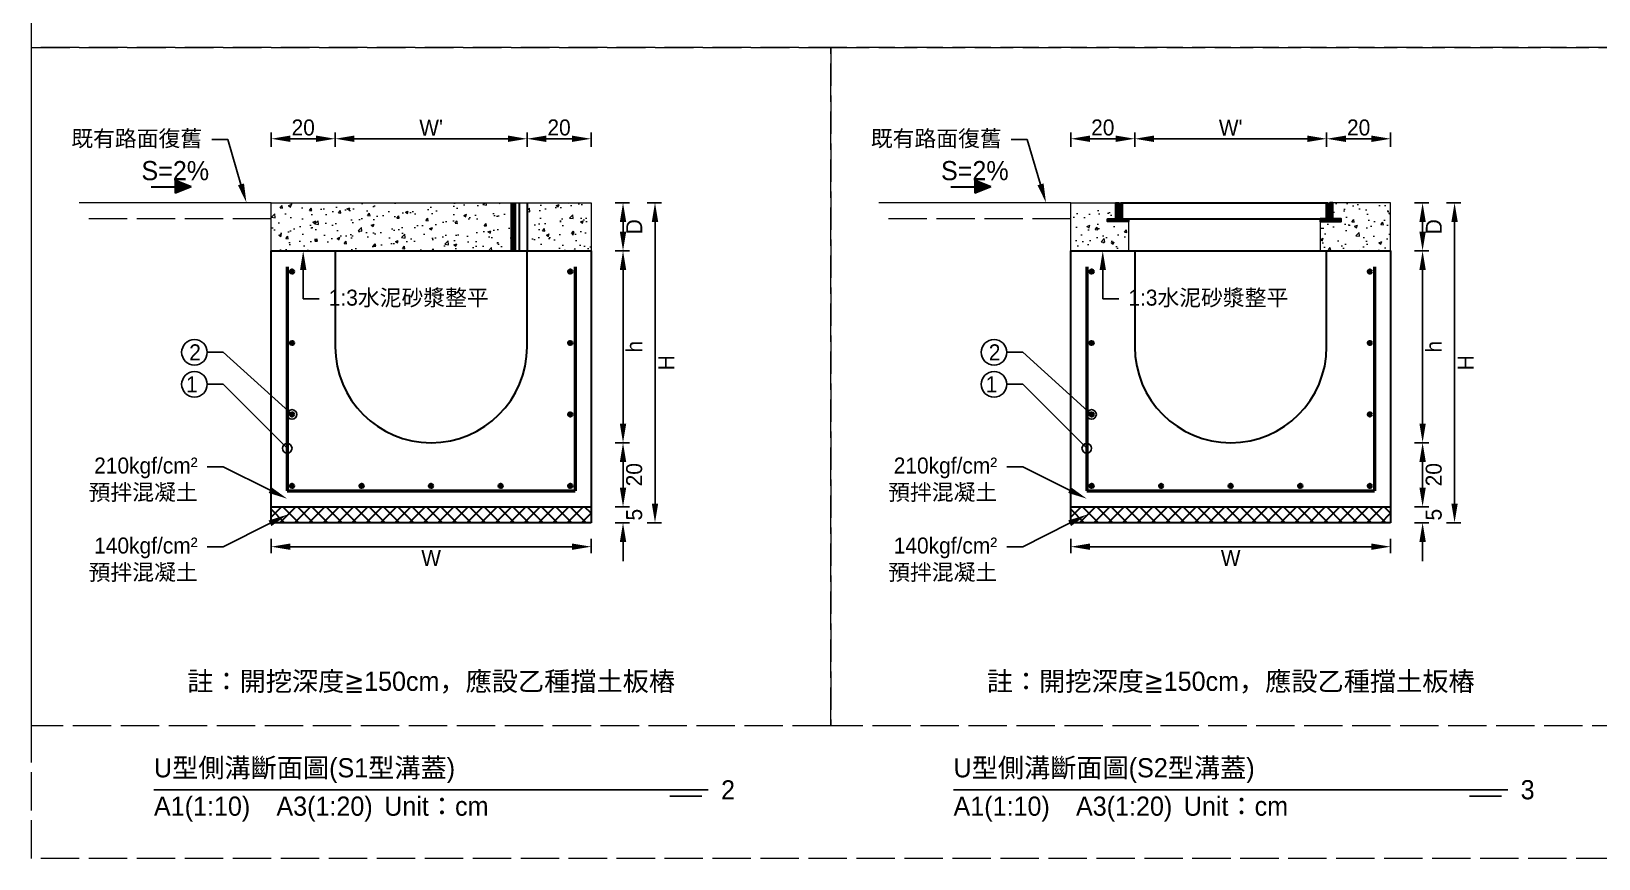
# Model space of a CAD drawing. Extents: x -8920 to 1950, y -2159 to 466.
# Drawn here: x -1710 to -1220, y -1164 to -905.4 of the extents above; entities that cross this region are included whole.
import ezdxf
from ezdxf import colors
from ezdxf.entities.mleader import LeaderData, LeaderLine
from ezdxf.math import Vec2, Vec3

# ---------------------------------------------------------------- set-up
doc = ezdxf.new("R2010")
doc.units = 0
doc.header["$MEASUREMENT"] = 0
doc.linetypes.add('ACAD_ISO02W100', pattern=[15, 12, -3])
doc.layers.add('一、4.基本-隱藏', color=9, linetype='ACAD_ISO02W100', lineweight=20, plot=False)
doc.layers.add('三、3.文字-註解文字', color=2, linetype='Continuous')
for name, color, linetype, lineweight in [('二、1.繪圖-既有設施', 8, 'Continuous', 20), ('二、2.繪圖-施作項目', 181, 'Continuous', 30), ('二、3.繪圖-排水流向', 170, 'Continuous', 30), ('二、4.繪圖-設計鋪面', 40, 'Continuous', 20), ('二、5.繪圖-鋼筋', 60, 'Continuous', 50), ('二、6.繪圖-其他施作項目', 35, 'Continuous', 30)]:
    doc.layers.add(name, color=color, linetype=linetype, lineweight=lineweight)
doc.styles.add('次圖名(詳圖)', font='MS PGothic.ttf', dxfattribs={"height": 6})
doc.styles.add('註解文字(詳圖)', font='MS PGothic.ttf', dxfattribs={"height": 5})
doc.dimstyles.new('註解文字(詳圖)', dxfattribs={"dimtxt": 5, "dimasz": 6, "dimexe": 2, "dimexo": 5, "dimgap": 1, "dimtad": 2, "dimzin": 0, "dimdsep": 46, "dimtxsty": '註解文字(詳圖)', "dimcen": 0.1, "dimclrd": 144, "dimclre": 144, "dimclrt": 256, "dimadec": 0, "dimazin": 0, "dimtfac": 1, "dimtofl": 0, "dimtmove": 0, "dimatfit": 3, "dimfxlon": 1, "dimtolj": 1, "dimtzin": 0, "dimlwd": -1, "dimlwe": -1, "dimarcsym": 1})

# ---------------------------------------------------------------- blocks, each defined once
blk = doc.blocks.new('*D89')
at = {"layer": 'Defpoints', "color": 0, "transparency": 16777216}
for p in [(-1615, -939), (-1615, -974), (-1555, -974)]:
    blk.add_point(p, dxfattribs=at)
at = {"layer": '三、3.文字-註解文字', "color": 144, "transparency": 16777216}
for p, q in [((-1615, -941.5), (-1615, -937)), ((-1561, -939), (-1609, -939)), ((-1555, -941.5), (-1555, -937))]:
    blk.add_line(p, q, dxfattribs=at)
for points in [[(-1609, -938), (-1609, -940), (-1615, -939)], [(-1561, -938), (-1561, -940), (-1555, -939)]]:
    blk.add_solid(points, dxfattribs=at)
at = {"layer": '三、3.文字-註解文字', "transparency": 16777216, "insert": (-1585, -935.5), "char_height": 5, "attachment_point": 5, "style": '註解文字(詳圖)'}
blk.add_mtext("\\A1;W'", dxfattribs=at)
blk = doc.blocks.new('*D90')
at = {"layer": 'Defpoints', "color": 0, "transparency": 16777216}
for p in [(-1635, -939), (-1635, -974), (-1615, -974)]:
    blk.add_point(p, dxfattribs=at)
at = {"layer": '三、3.文字-註解文字', "color": 144, "transparency": 16777216}
for p, q in [((-1635, -941.5), (-1635, -937)), ((-1621, -939), (-1629, -939)), ((-1615, -941.5), (-1615, -937))]:
    blk.add_line(p, q, dxfattribs=at)
for points in [[(-1629, -938), (-1629, -940), (-1635, -939)], [(-1621, -938), (-1621, -940), (-1615, -939)]]:
    blk.add_solid(points, dxfattribs=at)
at = {"layer": '三、3.文字-註解文字', "transparency": 16777216, "insert": (-1625, -935.5), "char_height": 5, "attachment_point": 5, "style": '註解文字(詳圖)'}
blk.add_mtext('\\A1;20', dxfattribs=at)
blk = doc.blocks.new('*D80')
at = {"layer": 'Defpoints', "color": 0, "transparency": 16777216}
for p in [(-1365, -939), (-1365, -974), (-1305, -974)]:
    blk.add_point(p, dxfattribs=at)
at = {"layer": '三、3.文字-註解文字', "color": 144, "transparency": 16777216}
for p, q in [((-1365, -941.5), (-1365, -937)), ((-1311, -939), (-1359, -939)), ((-1305, -941.5), (-1305, -937))]:
    blk.add_line(p, q, dxfattribs=at)
for points in [[(-1359, -938), (-1359, -940), (-1365, -939)], [(-1311, -938), (-1311, -940), (-1305, -939)]]:
    blk.add_solid(points, dxfattribs=at)
at = {"layer": '三、3.文字-註解文字', "transparency": 16777216, "insert": (-1335, -935.5), "char_height": 5, "attachment_point": 5, "style": '註解文字(詳圖)'}
blk.add_mtext("\\A1;W'", dxfattribs=at)
blk = doc.blocks.new('*D81')
at = {"layer": 'Defpoints', "color": 0, "transparency": 16777216}
for p in [(-1385, -939), (-1385, -974), (-1365, -974)]:
    blk.add_point(p, dxfattribs=at)
at = {"layer": '三、3.文字-註解文字', "color": 144, "transparency": 16777216}
for p, q in [((-1385, -941.5), (-1385, -937)), ((-1371, -939), (-1379, -939)), ((-1365, -941.5), (-1365, -937))]:
    blk.add_line(p, q, dxfattribs=at)
for points in [[(-1379, -938), (-1379, -940), (-1385, -939)], [(-1371, -938), (-1371, -940), (-1365, -939)]]:
    blk.add_solid(points, dxfattribs=at)
at = {"layer": '三、3.文字-註解文字', "transparency": 16777216, "insert": (-1375, -935.5), "char_height": 5, "attachment_point": 5, "style": '註解文字(詳圖)'}
blk.add_mtext('\\A1;20', dxfattribs=at)
blk = doc.blocks.new('*D82')
at = {"layer": 'Defpoints', "color": 0, "transparency": 16777216}
for p in [(-1335, -974), (-1275, -974), (-1335, -1034)]:
    blk.add_point(p, dxfattribs=at)
at = {"layer": '三、3.文字-註解文字', "color": 144, "transparency": 16777216}
for p, q in [((-1277.5, -974), (-1273, -974)), ((-1275, -1028), (-1275, -980)), ((-1277.5, -1034), (-1273, -1034))]:
    blk.add_line(p, q, dxfattribs=at)
for points in [[(-1276, -980), (-1274, -980), (-1275, -974)], [(-1276, -1028), (-1274, -1028), (-1275, -1034)]]:
    blk.add_solid(points, dxfattribs=at)
at = {"layer": '三、3.文字-註解文字', "transparency": 16777216, "insert": (-1271.5, -1004), "char_height": 5, "attachment_point": 5, "rotation": 90, "style": '註解文字(詳圖)'}
blk.add_mtext('\\A1;h', dxfattribs=at)
blk = doc.blocks.new('*D83')
at = {"layer": 'Defpoints', "color": 0, "transparency": 16777216}
for p in [(-1335, -1034), (-1335, -1054), (-1275, -1054)]:
    blk.add_point(p, dxfattribs=at)
at = {"layer": '三、3.文字-註解文字', "color": 144, "transparency": 16777216}
for p, q in [((-1277.5, -1034), (-1273, -1034)), ((-1275, -1040), (-1275, -1048)), ((-1277.5, -1054), (-1273, -1054))]:
    blk.add_line(p, q, dxfattribs=at)
for points in [[(-1276, -1040), (-1274, -1040), (-1275, -1034)], [(-1276, -1048), (-1274, -1048), (-1275, -1054)]]:
    blk.add_solid(points, dxfattribs=at)
at = {"layer": '三、3.文字-註解文字', "transparency": 16777216, "insert": (-1271.5, -1044), "char_height": 5, "attachment_point": 5, "rotation": 90, "style": '註解文字(詳圖)'}
blk.add_mtext('\\A1;20', dxfattribs=at)
blk = doc.blocks.new('*D84')
at = {"layer": 'Defpoints', "color": 0, "transparency": 16777216}
for p in [(-1335, -1054), (-1335, -1059), (-1275, -1059)]:
    blk.add_point(p, dxfattribs=at)
at = {"layer": '三、3.文字-註解文字', "color": 144, "transparency": 16777216}
for p, q in [((-1275, -1048), (-1275, -1042)), ((-1277.5, -1054), (-1273, -1054)), ((-1277.5, -1059), (-1273, -1059)), ((-1275, -1065), (-1275, -1071))]:
    blk.add_line(p, q, dxfattribs=at)
for points in [[(-1276, -1048), (-1274, -1048), (-1275, -1054)], [(-1276, -1065), (-1274, -1065), (-1275, -1059)]]:
    blk.add_solid(points, dxfattribs=at)
at = {"layer": '三、3.文字-註解文字', "transparency": 16777216, "insert": (-1271.5, -1056.5), "char_height": 5, "attachment_point": 5, "rotation": 90, "style": '註解文字(詳圖)'}
blk.add_mtext('\\A1;5', dxfattribs=at)
blk = doc.blocks.new('_Small')
at = {"color": 0, "linetype": 'ByBlock', "lineweight": -2}
blk.add_circle((0, 0), 0.25, dxfattribs=at)
blk = doc.blocks.new('排水流向')
at = {"layer": '二、3.繪圖-排水流向'}
h = blk.add_hatch(color=256, dxfattribs=at)
h.dxf.hatch_style = 1
h.paths.add_polyline_path([(0, 1), (0, -1), (2.5, 0)])
for points in [[(-3.75, 0), (0, 0)], [(0, 1), (0, -1)], [(2.5, 0), (0, 1)], [(2.5, 0), (0, -1)]]:
    blk.add_lwpolyline(points, dxfattribs=at)
blk = doc.blocks.new('*D88')
at = {"layer": 'Defpoints', "color": 0, "transparency": 16777216}
for p in [(-1285, -959), (-1275, -959), (-1285, -974)]:
    blk.add_point(p, dxfattribs=at)
at = {"layer": '三、3.文字-註解文字', "color": 144, "transparency": 16777216}
for p, q in [((-1277.5, -959), (-1273, -959)), ((-1275, -968), (-1275, -965)), ((-1277.5, -974), (-1273, -974))]:
    blk.add_line(p, q, dxfattribs=at)
for points in [[(-1276, -965), (-1274, -965), (-1275, -959)], [(-1276, -968), (-1274, -968), (-1275, -974)]]:
    blk.add_solid(points, dxfattribs=at)
at = {"layer": '三、3.文字-註解文字', "transparency": 16777216, "insert": (-1271.5, -966.5), "char_height": 5, "attachment_point": 5, "rotation": 90, "style": '註解文字(詳圖)'}
blk.add_mtext('\\A1;D', dxfattribs=at)
blk = doc.blocks.new('*D91')
at = {"layer": 'Defpoints', "color": 0, "transparency": 16777216}
for p in [(-1285, -959), (-1265, -959), (-1285, -1059)]:
    blk.add_point(p, dxfattribs=at)
at = {"layer": '三、3.文字-註解文字', "color": 144, "transparency": 16777216}
for p, q in [((-1267.5, -959), (-1263, -959)), ((-1265, -1053), (-1265, -965)), ((-1267.5, -1059), (-1263, -1059))]:
    blk.add_line(p, q, dxfattribs=at)
for points in [[(-1266, -965), (-1264, -965), (-1265, -959)], [(-1266, -1053), (-1264, -1053), (-1265, -1059)]]:
    blk.add_solid(points, dxfattribs=at)
at = {"layer": '三、3.文字-註解文字', "transparency": 16777216, "insert": (-1261.5, -1009), "char_height": 5, "attachment_point": 5, "rotation": 90, "style": '註解文字(詳圖)'}
blk.add_mtext('\\A1;H', dxfattribs=at)
blk = doc.blocks.new('*D251')
at = {"layer": 'Defpoints', "color": 0, "transparency": 16777216}
for p in [(-1305, -939), (-1305, -974), (-1285, -974)]:
    blk.add_point(p, dxfattribs=at)
at = {"layer": '三、3.文字-註解文字', "color": 144, "transparency": 16777216}
for p, q in [((-1305, -941.5), (-1305, -937)), ((-1291, -939), (-1299, -939)), ((-1285, -941.5), (-1285, -937))]:
    blk.add_line(p, q, dxfattribs=at)
for points in [[(-1299, -938), (-1299, -940), (-1305, -939)], [(-1291, -938), (-1291, -940), (-1285, -939)]]:
    blk.add_solid(points, dxfattribs=at)
at = {"layer": '三、3.文字-註解文字', "transparency": 16777216, "insert": (-1295, -935.5), "char_height": 5, "attachment_point": 5, "style": '註解文字(詳圖)'}
blk.add_mtext('\\A1;20', dxfattribs=at)
blk = doc.blocks.new('*D252')
at = {"layer": 'Defpoints', "color": 0, "transparency": 16777216}
for p in [(-1555, -939), (-1555, -974), (-1535, -974)]:
    blk.add_point(p, dxfattribs=at)
at = {"layer": '三、3.文字-註解文字', "color": 144, "transparency": 16777216}
for p, q in [((-1555, -941.5), (-1555, -937)), ((-1541, -939), (-1549, -939)), ((-1535, -941.5), (-1535, -937))]:
    blk.add_line(p, q, dxfattribs=at)
for points in [[(-1549, -938), (-1549, -940), (-1555, -939)], [(-1541, -938), (-1541, -940), (-1535, -939)]]:
    blk.add_solid(points, dxfattribs=at)
at = {"layer": '三、3.文字-註解文字', "transparency": 16777216, "insert": (-1545, -935.5), "char_height": 5, "attachment_point": 5, "style": '註解文字(詳圖)'}
blk.add_mtext('\\A1;20', dxfattribs=at)
blk = doc.blocks.new('*D285')
at = {"layer": 'Defpoints', "color": 0, "transparency": 16777216}
for p in [(-1385, -1059), (-1285, -1059), (-1385, -1066.5)]:
    blk.add_point(p, dxfattribs=at)
at = {"layer": '三、3.文字-註解文字', "color": 144, "transparency": 16777216}
for p, q in [((-1385, -1064), (-1385, -1068.5)), ((-1291, -1066.5), (-1379, -1066.5)), ((-1285, -1064), (-1285, -1068.5))]:
    blk.add_line(p, q, dxfattribs=at)
for points in [[(-1379, -1065.5), (-1379, -1067.5), (-1385, -1066.5)], [(-1291, -1065.5), (-1291, -1067.5), (-1285, -1066.5)]]:
    blk.add_solid(points, dxfattribs=at)
at = {"layer": '三、3.文字-註解文字', "transparency": 16777216, "insert": (-1335, -1070), "char_height": 5, "attachment_point": 5, "style": '註解文字(詳圖)'}
blk.add_mtext('\\A1;W', dxfattribs=at)
blk = doc.blocks.new('*D286')
at = {"layer": 'Defpoints', "color": 0, "transparency": 16777216}
for p in [(-1635, -1059), (-1535, -1059), (-1635, -1066.5)]:
    blk.add_point(p, dxfattribs=at)
at = {"layer": '三、3.文字-註解文字', "color": 144, "transparency": 16777216}
for p, q in [((-1635, -1064), (-1635, -1068.5)), ((-1541, -1066.5), (-1629, -1066.5)), ((-1535, -1064), (-1535, -1068.5))]:
    blk.add_line(p, q, dxfattribs=at)
for points in [[(-1629, -1065.5), (-1629, -1067.5), (-1635, -1066.5)], [(-1541, -1065.5), (-1541, -1067.5), (-1535, -1066.5)]]:
    blk.add_solid(points, dxfattribs=at)
at = {"layer": '三、3.文字-註解文字', "transparency": 16777216, "insert": (-1585, -1070), "char_height": 5, "attachment_point": 5, "style": '註解文字(詳圖)'}
blk.add_mtext('\\A1;W', dxfattribs=at)
blk = doc.blocks.new('*D292')
at = {"layer": 'Defpoints', "color": 0, "transparency": 16777216}
for p in [(-1585, -974), (-1525, -974), (-1585, -1034)]:
    blk.add_point(p, dxfattribs=at)
at = {"layer": '三、3.文字-註解文字', "color": 144, "transparency": 16777216}
for p, q in [((-1527.5, -974), (-1523, -974)), ((-1525, -1028), (-1525, -980)), ((-1527.5, -1034), (-1523, -1034))]:
    blk.add_line(p, q, dxfattribs=at)
for points in [[(-1526, -980), (-1524, -980), (-1525, -974)], [(-1526, -1028), (-1524, -1028), (-1525, -1034)]]:
    blk.add_solid(points, dxfattribs=at)
at = {"layer": '三、3.文字-註解文字', "transparency": 16777216, "insert": (-1521.5, -1004), "char_height": 5, "attachment_point": 5, "rotation": 90, "style": '註解文字(詳圖)'}
blk.add_mtext('\\A1;h', dxfattribs=at)
blk = doc.blocks.new('*D293')
at = {"layer": 'Defpoints', "color": 0, "transparency": 16777216}
for p in [(-1585, -1034), (-1585, -1054), (-1525, -1054)]:
    blk.add_point(p, dxfattribs=at)
at = {"layer": '三、3.文字-註解文字', "color": 144, "transparency": 16777216}
for p, q in [((-1527.5, -1034), (-1523, -1034)), ((-1525, -1040), (-1525, -1048)), ((-1527.5, -1054), (-1523, -1054))]:
    blk.add_line(p, q, dxfattribs=at)
for points in [[(-1526, -1040), (-1524, -1040), (-1525, -1034)], [(-1526, -1048), (-1524, -1048), (-1525, -1054)]]:
    blk.add_solid(points, dxfattribs=at)
at = {"layer": '三、3.文字-註解文字', "transparency": 16777216, "insert": (-1521.5, -1044), "char_height": 5, "attachment_point": 5, "rotation": 90, "style": '註解文字(詳圖)'}
blk.add_mtext('\\A1;20', dxfattribs=at)
blk = doc.blocks.new('*D294')
at = {"layer": 'Defpoints', "color": 0, "transparency": 16777216}
for p in [(-1585, -1054), (-1585, -1059), (-1525, -1059)]:
    blk.add_point(p, dxfattribs=at)
at = {"layer": '三、3.文字-註解文字', "color": 144, "transparency": 16777216}
for p, q in [((-1525, -1048), (-1525, -1042)), ((-1527.5, -1054), (-1523, -1054)), ((-1527.5, -1059), (-1523, -1059)), ((-1525, -1065), (-1525, -1071))]:
    blk.add_line(p, q, dxfattribs=at)
for points in [[(-1526, -1048), (-1524, -1048), (-1525, -1054)], [(-1526, -1065), (-1524, -1065), (-1525, -1059)]]:
    blk.add_solid(points, dxfattribs=at)
at = {"layer": '三、3.文字-註解文字', "transparency": 16777216, "insert": (-1521.5, -1056.5), "char_height": 5, "attachment_point": 5, "rotation": 90, "style": '註解文字(詳圖)'}
blk.add_mtext('\\A1;5', dxfattribs=at)
blk = doc.blocks.new('*D290')
at = {"layer": 'Defpoints', "color": 0, "transparency": 16777216}
for p in [(-1535, -959), (-1525, -959), (-1535, -974)]:
    blk.add_point(p, dxfattribs=at)
at = {"layer": '三、3.文字-註解文字', "color": 144, "transparency": 16777216}
for p, q in [((-1527.5, -959), (-1523, -959)), ((-1525, -968), (-1525, -965)), ((-1527.5, -974), (-1523, -974))]:
    blk.add_line(p, q, dxfattribs=at)
for points in [[(-1526, -965), (-1524, -965), (-1525, -959)], [(-1526, -968), (-1524, -968), (-1525, -974)]]:
    blk.add_solid(points, dxfattribs=at)
at = {"layer": '三、3.文字-註解文字', "transparency": 16777216, "insert": (-1521.5, -966.5), "char_height": 5, "attachment_point": 5, "rotation": 90, "style": '註解文字(詳圖)'}
blk.add_mtext('\\A1;D', dxfattribs=at)
blk = doc.blocks.new('*D291')
at = {"layer": 'Defpoints', "color": 0, "transparency": 16777216}
for p in [(-1535, -959), (-1515, -959), (-1535, -1059)]:
    blk.add_point(p, dxfattribs=at)
at = {"layer": '三、3.文字-註解文字', "color": 144, "transparency": 16777216}
for p, q in [((-1517.5, -959), (-1513, -959)), ((-1515, -1053), (-1515, -965)), ((-1517.5, -1059), (-1513, -1059))]:
    blk.add_line(p, q, dxfattribs=at)
for points in [[(-1516, -965), (-1514, -965), (-1515, -959)], [(-1516, -1053), (-1514, -1053), (-1515, -1059)]]:
    blk.add_solid(points, dxfattribs=at)
at = {"layer": '三、3.文字-註解文字', "transparency": 16777216, "insert": (-1511.5, -1009), "char_height": 5, "attachment_point": 5, "rotation": 90, "style": '註解文字(詳圖)'}
blk.add_mtext('\\A1;H', dxfattribs=at)

msp = doc.modelspace()

# ---------------------------------------------------------------- hatches: boundary and pattern name
at = {"layer": '二、1.繪圖-既有設施'}
h = msp.add_hatch(dxfattribs=at)
h.set_pattern_fill('AR-CONC', color=256, scale=0.05)
h.set_pattern_definition([(50, (-749.248, -1714.565), (9.109233, -0.796954), [0.9525, -10.4775]), (355, (-749.248, -1714.565), (-1.76217, 9.55284), [0.762, -8.38203]), (100.45144, (-748.489, -1714.631), (7.34706, 8.75589), [0.8095, -8.90451]), (46.1842, (-749.248, -1712.025), (13.55395, -2.10212), [1.42875, -15.71625]), (96.6356, (-748.119, -1712.2), (11.8702, 12.3713), [1.21425, -13.35678]), (351.1842, (-749.248, -1712.025), (11.8702, 12.3713), [1.143, -12.57299]), (21, (-747.978, -1712.66), (7.58072, -5.11326), [0.9525, -10.4775]), (326, (-747.978, -1712.66), (3.0901, 9.2094), [0.762, -8.382]), (71.45144, (-747.3465, -1713.086), (10.67082, 4.09614), [0.8095, -8.9045]), (37.5, (-749.2483, -1714.5646), (0.15443, 4.227752), [0, -8.2804, 0, -8.509, 0, -8.41375]), (7.5, (-749.2483, -1714.5646), (3.340983, 5.009029), [0, -4.8514, 0, -8.0899, 0, -3.20675]), (327.5, (-752.0804, -1714.5646), (6.77953, -0.286437), [0, -3.175, 0, -9.906, 0, -13.1445]), (317.5, (-753.3504, -1714.5646), (7.40646, 1.271325), [0, -4.1275, 0, -6.5786, 0, -9.3345])])
h.paths.add_polyline_path([(-1560, -974), (-1560, -959), (-1635, -959), (-1635, -974)])
h.paths.add_polyline_path([(-1535, -959), (-1555, -959), (-1555, -974), (-1535, -974)])
h = msp.add_hatch(dxfattribs=at)
h.set_pattern_fill('AR-CONC', color=256, scale=0.05)
h.set_pattern_definition([(50, (-801.788, -1901.228), (9.109233, -0.796954), [0.9525, -10.4775]), (355, (-801.788, -1901.228), (-1.76217, 9.55284), [0.762, -8.38203]), (100.4514, (-801.029, -1901.294), (7.34706, 8.75589), [0.8095, -8.90451]), (46.1842, (-801.788, -1898.688), (13.55395, -2.10212), [1.42875, -15.71625]), (96.6356, (-800.658, -1898.863), (11.8702, 12.3713), [1.21425, -13.35678]), (351.1842, (-801.788, -1898.688), (11.8702, 12.3713), [1.143, -12.57299]), (21, (-800.518, -1899.323), (7.58072, -5.11326), [0.9525, -10.4775]), (326, (-800.518, -1899.323), (3.0901, 9.2094), [0.762, -8.382]), (71.4514, (-799.886, -1899.749), (10.67082, 4.09614), [0.8095, -8.9045]), (37.5, (-801.788, -1901.2278), (0.15443, 4.227752), [0, -8.2804, 0, -8.509, 0, -8.41375]), (7.5, (-801.788, -1901.228), (3.340983, 5.009029), [0, -4.8514, 0, -8.0899, 0, -3.20675]), (327.5, (-804.62, -1901.2278), (6.77953, -0.286437), [0, -3.175, 0, -9.906, 0, -13.1445]), (317.5, (-805.89, -1901.228), (7.40646, 1.271325), [0, -4.1275, 0, -6.5786, 0, -9.3345])])
h.paths.add_polyline_path([(-1367, -974), (-1367, -964.9), (-1373.5, -964.9), (-1373.5, -964), (-1370.9, -964), (-1370.9, -959), (-1385, -959), (-1385, -974)])
h.paths.add_polyline_path([(-1285, -974), (-1285, -959), (-1303.1, -959), (-1303.1, -964), (-1300.5, -964), (-1300.5, -964.9), (-1307, -964.9), (-1307, -974)])
at = {"layer": '二、2.繪圖-施作項目'}
h = msp.add_hatch(dxfattribs=at)
h.set_pattern_fill('ANSI37', color=256)
h.set_pattern_definition([(45, (-1438.4603, -196.177), (-2.245064, 2.245064), []), (135, (-1438.4603, -196.177), (-2.245064, -2.245064), [])])
h.paths.add_polyline_path([(-1535, -1059), (-1635, -1059), (-1635, -1054), (-1535, -1054)])
h = msp.add_hatch(dxfattribs=at)
h.set_pattern_fill('ANSI37', color=256)
h.set_pattern_definition([(45, (-1188.4603, -196.177), (-2.245064, 2.245064), []), (135, (-1188.4603, -196.177), (-2.245064, -2.245064), [])])
h.paths.add_polyline_path([(-1285, -1059), (-1385, -1059), (-1385, -1054), (-1285, -1054)])
at = {"layer": '二、5.繪圖-鋼筋'}
h = msp.add_hatch(color=256, dxfattribs=at)
h.dxf.hatch_style = 1
h.paths.add_polyline_path([(-1628, -980.5, 1), (-1629, -980.5, 1)])
h = msp.add_hatch(color=256, dxfattribs=at)
h.dxf.hatch_style = 1
h.paths.add_polyline_path([(-1541, -980.5, 1), (-1542, -980.5, 1)])
h = msp.add_hatch(color=256, dxfattribs=at)
h.dxf.hatch_style = 1
h.paths.add_polyline_path([(-1378, -980.5, 1), (-1379, -980.5, 1)])
h = msp.add_hatch(color=256, dxfattribs=at)
h.dxf.hatch_style = 1
h.paths.add_polyline_path([(-1291, -980.5, 1), (-1292, -980.5, 1)])
h = msp.add_hatch(color=256, dxfattribs=at)
h.dxf.hatch_style = 1
h.paths.add_polyline_path([(-1628, -1002.83, 1), (-1629, -1002.83, 1)])
h = msp.add_hatch(color=256, dxfattribs=at)
h.dxf.hatch_style = 1
h.paths.add_polyline_path([(-1541, -1002.83, 1), (-1542, -1002.83, 1)])
h = msp.add_hatch(color=256, dxfattribs=at)
h.dxf.hatch_style = 1
h.paths.add_polyline_path([(-1378, -1002.83, 1), (-1379, -1002.83, 1)])
h = msp.add_hatch(color=256, dxfattribs=at)
h.dxf.hatch_style = 1
h.paths.add_polyline_path([(-1291, -1002.83, 1), (-1292, -1002.83, 1)])
h = msp.add_hatch(color=256, dxfattribs=at)
h.dxf.hatch_style = 1
h.paths.add_polyline_path([(-1628, -1025.16, 1), (-1629, -1025.16, 1)])
h = msp.add_hatch(color=256, dxfattribs=at)
h.dxf.hatch_style = 1
h.paths.add_polyline_path([(-1541, -1025.16, 1), (-1542, -1025.16, 1)])
h = msp.add_hatch(color=256, dxfattribs=at)
h.dxf.hatch_style = 1
h.paths.add_polyline_path([(-1378, -1025.16, 1), (-1379, -1025.16, 1)])
h = msp.add_hatch(color=256, dxfattribs=at)
h.dxf.hatch_style = 1
h.paths.add_polyline_path([(-1291, -1025.16, 1), (-1292, -1025.16, 1)])
h = msp.add_hatch(color=256, dxfattribs=at)
h.dxf.hatch_style = 1
h.paths.add_polyline_path([(-1628, -1047.5, 1), (-1629, -1047.5, 1)])
h = msp.add_hatch(color=256, dxfattribs=at)
h.dxf.hatch_style = 1
h.paths.add_polyline_path([(-1606.25, -1047.5, 1), (-1607.25, -1047.5, 1)])
h = msp.add_hatch(color=256, dxfattribs=at)
h.dxf.hatch_style = 1
h.paths.add_polyline_path([(-1584.5, -1047.5, 1), (-1585.5, -1047.5, 1)])
h = msp.add_hatch(color=256, dxfattribs=at)
h.dxf.hatch_style = 1
h.paths.add_polyline_path([(-1562.75, -1047.5, 1), (-1563.75, -1047.5, 1)])
h = msp.add_hatch(color=256, dxfattribs=at)
h.dxf.hatch_style = 1
h.paths.add_polyline_path([(-1541, -1047.5, 1), (-1542, -1047.5, 1)])
h = msp.add_hatch(color=256, dxfattribs=at)
h.dxf.hatch_style = 1
h.paths.add_polyline_path([(-1378, -1047.5, 1), (-1379, -1047.5, 1)])
h = msp.add_hatch(color=256, dxfattribs=at)
h.dxf.hatch_style = 1
h.paths.add_polyline_path([(-1356.25, -1047.5, 1), (-1357.25, -1047.5, 1)])
h = msp.add_hatch(color=256, dxfattribs=at)
h.dxf.hatch_style = 1
h.paths.add_polyline_path([(-1334.5, -1047.5, 1), (-1335.5, -1047.5, 1)])
h = msp.add_hatch(color=256, dxfattribs=at)
h.dxf.hatch_style = 1
h.paths.add_polyline_path([(-1312.75, -1047.5, 1), (-1313.75, -1047.5, 1)])
h = msp.add_hatch(color=256, dxfattribs=at)
h.dxf.hatch_style = 1
h.paths.add_polyline_path([(-1291, -1047.5, 1), (-1292, -1047.5, 1)])
at = {"layer": '二、6.繪圖-其他施作項目'}
h = msp.add_hatch(dxfattribs=at)
h.set_pattern_fill('ANSI31', color=256, scale=0.1)
h.set_pattern_definition([(45, (-142.16578, -1954.46255), (-0.2245064, 0.2245064), [])])
h.paths.add_polyline_path([(-1370, -959), (-1370.9, -959), (-1370.9, -964), (-1373.5, -964), (-1373.5, -964.9), (-1367, -964.9), (-1367, -964), (-1370, -964)])
h.paths.add_polyline_path([(-1304, -964), (-1307, -964), (-1307, -964.9), (-1300.5, -964.9), (-1300.5, -964), (-1303.1, -964), (-1303.1, -959), (-1304, -959)])

# ---------------------------------------------------------------- linework, layer by layer
at = {"layer": '一、4.基本-隱藏'}
for points in [[(-1710, -657), (-930, -657), (-930, -910.5), (-1710, -910.5)], [(-1710, -657), (-930, -657), (-930, -1164), (-1710, -1164)], [(-1710, -910.5), (-1460, -910.5), (-1460, -1122.5), (-1710, -1122.5)], [(-1460, -910.5), (-1210, -910.5), (-1210, -1122.5), (-1460, -1122.5)]]:
    msp.add_lwpolyline(points, close=True, dxfattribs=at)
at = {"layer": '三、3.文字-註解文字'}
for points in [[(-1671.66, -1142.5), (-1498.34, -1142.5)], [(-1500.34, -1144.5), (-1510.34, -1144.5)], [(-1421.66, -1142.5), (-1248.34, -1142.5)], [(-1250.34, -1144.5), (-1260.34, -1144.5)]]:
    msp.add_lwpolyline(points, dxfattribs=at)
for centre in [(-1659, -1005.75), (-1409, -1005.75), (-1659, -1015.75), (-1409, -1015.75)]:
    msp.add_circle(centre, 4, dxfattribs=at)
at = {"layer": '二、1.繪圖-既有設施'}
msp.add_lwpolyline([(-1635, -974), (-1635, -959), (-1535, -959), (-1535, -974)], close=True, dxfattribs=at)
for points in [[(-1367, -964), (-1367, -974), (-1385, -974), (-1385, -959), (-1370.9, -959)], [(-1307, -964), (-1307, -974), (-1285, -974), (-1285, -959), (-1303.1, -959)]]:
    msp.add_lwpolyline(points, dxfattribs=at)
at = {"layer": '二、2.繪圖-施作項目'}
for points in [[(-1535, -1059), (-1635, -1059), (-1635, -974), (-1535, -974)], [(-1285, -1059), (-1385, -1059), (-1385, -974), (-1285, -974)]]:
    msp.add_lwpolyline(points, close=True, dxfattribs=at)
for points in [[(-1615, -974), (-1615, -1004, 1), (-1555, -1004), (-1555, -974)], [(-1365, -974), (-1365, -1004, 1), (-1305, -1004), (-1305, -974)]]:
    msp.add_lwpolyline(points, format="xyb", dxfattribs=at)
for points in [[(-1635, -1054), (-1535, -1054)], [(-1385, -1054), (-1285, -1054)]]:
    msp.add_lwpolyline(points, dxfattribs=at)
at = {"layer": '二、4.繪圖-設計鋪面'}
for points in [[(-1635, -959), (-1695, -959)], [(-1385, -959), (-1445, -959)]]:
    msp.add_lwpolyline(points, dxfattribs=at)
at = {"layer": '二、4.繪圖-設計鋪面', "linetype": 'ACAD_ISO02W100'}
for points in [[(-1635, -964), (-1695, -964)], [(-1385, -964), (-1445, -964)]]:
    msp.add_lwpolyline(points, dxfattribs=at)
at = {"layer": '二、5.繪圖-鋼筋'}
for points in [[(-1630, -979), (-1630, -1049)], [(-1540, -979), (-1540, -1049)], [(-1380, -979), (-1380, -1049)], [(-1290, -979), (-1290, -1049)], [(-1630, -1049), (-1540, -1049)], [(-1380, -1049), (-1290, -1049)]]:
    msp.add_lwpolyline(points, dxfattribs=at)
for centre in [(-1628.5, -980.5), (-1541.5, -980.5), (-1378.5, -980.5), (-1291.5, -980.5), (-1628.5, -1002.83), (-1541.5, -1002.83), (-1378.5, -1002.83), (-1291.5, -1002.83), (-1628.5, -1025.16), (-1541.5, -1025.16), (-1378.5, -1025.16), (-1291.5, -1025.16), (-1628.5, -1047.5), (-1606.75, -1047.5), (-1585, -1047.5), (-1563.25, -1047.5), (-1541.5, -1047.5), (-1378.5, -1047.5), (-1356.75, -1047.5), (-1335, -1047.5), (-1313.25, -1047.5), (-1291.5, -1047.5)]:
    msp.add_circle(centre, 0.5, dxfattribs=at)
at = {"layer": '二、6.繪圖-其他施作項目'}
for points in [[(-1560, -959), (-1560, -974)], [(-1559.375, -959), (-1559.375, -974)], [(-1558.75, -959), (-1558.75, -974)], [(-1557.5, -959), (-1557.5, -974)], [(-1555, -959), (-1555, -974)], [(-1369.5, -959), (-1369.5, -964)], [(-1369.5, -959), (-1304.5, -959)], [(-1368.9, -959), (-1368.9, -964)], [(-1305.1, -959), (-1305.1, -964)], [(-1304.5, -959), (-1304.5, -964)], [(-1369.5, -964), (-1304.5, -964)]]:
    msp.add_lwpolyline(points, dxfattribs=at)
for points in [[(-1373.5, -964), (-1370.9, -964), (-1370.9, -959), (-1370, -959), (-1370, -964), (-1367, -964), (-1367, -964.9), (-1373.5, -964.9)], [(-1303.1, -959), (-1304, -959), (-1304, -964), (-1307, -964), (-1307, -964.9), (-1300.5, -964.9), (-1300.5, -964), (-1303.1, -964)]]:
    msp.add_lwpolyline(points, close=True, dxfattribs=at)

# ---------------------------------------------------------------- block references
at = {"xscale": 2, "yscale": 2, "zscale": 2}
for p in [(-1665, -954), (-1415, -954)]:
    msp.add_blockref('排水流向', p, dxfattribs=at)

# ---------------------------------------------------------------- texts
at = {"layer": '三、3.文字-註解文字', "char_height": 6}
for s, width, gutter_width, insert, attachment_point, style in [('{\\fMS PGothic|b0|i0|c128|p34;註：開挖深度≧150cm，應設乙種擋土板樁}', 156.49231, 30, (-1585, -1109), 5, '註解文字(詳圖)'), ('{\\fMS PGothic|b0|i0|c128|p34;註：開挖深度≧150cm，應設乙種擋土板樁}', 156.49231, 30, (-1335, -1109), 5, '註解文字(詳圖)'), ('{\\fMS PGothic|b0|i0|c128|p34;U型側溝斷面圖(}S{\\fMS PGothic|b0|i0|c128|p34;1型溝蓋)}', 134.12151, 15, (-1671.66, -1136.5), 4, '次圖名(詳圖)'), ('{\\fMS PGothic|b0|i0|c128|p34;U型側溝斷面圖(}S{\\fMS PGothic|b0|i0|c128|p34;2型溝蓋)}', 131.94411, 15, (-1421.66, -1136.5), 4, '次圖名(詳圖)'), ('2', 3, 15, (-1494.34, -1142.5), 4, '次圖名(詳圖)'), ('3', 3, 15, (-1244.34, -1142.5), 4, '次圖名(詳圖)'), ('A1(1:10)\u3000A3(1:20){\\fMS PGothic|b0|i0|c128|p34;^IUnit：cm}', 136.03259, 15, (-1671.66, -1148.5), 4, '次圖名(詳圖)'), ('A1(1:10)\u3000A3(1:20){\\fMS PGothic|b0|i0|c128|p34;^IUnit：cm}', 136.03259, 15, (-1421.66, -1148.5), 4, '次圖名(詳圖)')]:
    msp.add_mtext_dynamic_manual_height_columns(s, width=width, gutter_width=gutter_width, heights=[0], dxfattribs=dict(at, insert=insert, attachment_point=attachment_point, style=style))
at = {"layer": '二、3.繪圖-排水流向', "char_height": 6, "attachment_point": 5, "style": '註解文字(詳圖)'}
for insert in [(-1665, -949), (-1415, -949)]:
    msp.add_mtext_dynamic_manual_height_columns('{\\fMS PGothic|b0|i0|c128|p34;S=2%}', width=10.17412, gutter_width=30, heights=[0], dxfattribs=dict(at, insert=insert))

# ---------------------------------------------------------------- dimensions: what is measured, and where the dimension line sits
at = {"layer": '三、3.文字-註解文字'}
for base, p1, p2, text, picture, middle in [((-1635, -939), (-1615, -974), (-1635, -974), '20', '*D90', (-1625, -935.5)), ((-1615, -939), (-1555, -974), (-1615, -974), "W'", '*D89', (-1585, -935.5)), ((-1555, -939), (-1535, -974), (-1555, -974), '20', '*D252', (-1545, -935.5)), ((-1385, -939), (-1365, -974), (-1385, -974), '20', '*D81', (-1375, -935.5)), ((-1365, -939), (-1305, -974), (-1365, -974), "W'", '*D80', (-1335, -935.5)), ((-1305, -939), (-1285, -974), (-1305, -974), '20', '*D251', (-1295, -935.5)), ((-1635, -1066.5), (-1535, -1059), (-1635, -1059), 'W', '*D286', (-1585, -1070)), ((-1385, -1066.5), (-1285, -1059), (-1385, -1059), 'W', '*D285', (-1335, -1070))]:
    dim = msp.add_linear_dim(base=base, p1=p1, p2=p2, text=text, dimstyle='註解文字(詳圖)', dxfattribs=at)
    dim.commit()
    dim.dimension.update_dxf_attribs({"geometry": picture, "text_midpoint": middle})
for base, p1, p2, text, picture, middle in [((-1525, -959), (-1535, -974), (-1535, -959), 'D', '*D290', (-1521.5, -966.5)), ((-1515, -959), (-1535, -1059), (-1535, -959), 'H', '*D291', (-1511.5, -1009)), ((-1275, -959), (-1285, -974), (-1285, -959), 'D', '*D88', (-1271.5, -966.5)), ((-1265, -959), (-1285, -1059), (-1285, -959), 'H', '*D91', (-1261.5, -1009)), ((-1525, -974), (-1585, -1034), (-1585, -974), 'h', '*D292', (-1521.5, -1004)), ((-1275, -974), (-1335, -1034), (-1335, -974), 'h', '*D82', (-1271.5, -1004)), ((-1525, -1054), (-1585, -1034), (-1585, -1054), '20', '*D293', (-1521.5, -1044)), ((-1275, -1054), (-1335, -1034), (-1335, -1054), '20', '*D83', (-1271.5, -1044)), ((-1525, -1059), (-1585, -1054), (-1585, -1059), '5', '*D294', (-1521.5, -1056.5)), ((-1275, -1059), (-1335, -1054), (-1335, -1059), '5', '*D84', (-1271.5, -1056.5))]:
    dim = msp.add_linear_dim(base=base, p1=p1, p2=p2, angle=90, text=text, dimstyle='註解文字(詳圖)', dxfattribs=at)
    dim.commit()
    dim.dimension.update_dxf_attribs({"geometry": picture, "text_midpoint": middle})

# ---------------------------------------------------------------- leaders
ml = msp.add_multileader_mtext('Standard', dxfattribs=at)
ml.set_content('既有路面復舊', color=256, style='註解文字(詳圖)')
ml.set_leader_properties(color=144, linetype='ByLayer', lineweight=-1)
ml.build(insert=Vec2(0, 0))
ml.multileader.update_dxf_attribs({"dogleg_length": 5, "arrow_head_size": 6})
ctx = ml.context
ctx.base_point, ctx.char_height, ctx.arrow_head_size, ctx.landing_gap_size, ctx.plane_origin = Vec3(-1702.383, -939.25), 5, 6, 3, Vec3(-1727.575, -917.337)
ctx.text_align_type = 2
notes = []
notes.append((ctx, [(1, (1, 1, 0), (-1648.599, -939.25), (-1, 0), 5, [(0, [(-1642.744, -959)], 0, [])])]))
ctx.mtext.insert, ctx.mtext.alignment, ctx.mtext.flow_direction = Vec3(-1656.599, -936.409), 3, 5
ml = msp.add_multileader_mtext('Standard', dxfattribs=at)
ml.set_content('既有路面復舊', color=256, style='註解文字(詳圖)')
ml.set_leader_properties(color=144, linetype='ByLayer', lineweight=-1)
ml.build(insert=Vec2(0, 0))
ml.multileader.update_dxf_attribs({"dogleg_length": 5, "arrow_head_size": 6})
ctx = ml.context
ctx.base_point, ctx.char_height, ctx.arrow_head_size, ctx.landing_gap_size, ctx.plane_origin = Vec3(-1452.383, -939.25), 5, 6, 3, Vec3(-1477.575, -917.337)
ctx.text_align_type = 2
notes.append((ctx, [(1, (1, 1, 0), (-1398.599, -939.25), (-1, 0), 5, [(0, [(-1392.744, -959)], 0, [])])]))
ctx.mtext.insert, ctx.mtext.alignment, ctx.mtext.flow_direction = Vec3(-1406.599, -936.409), 3, 5
ml = msp.add_multileader_mtext('Standard', dxfattribs=at)
ml.set_content('1:3水泥砂漿整平', color=256, style='註解文字(詳圖)')
ml.set_leader_properties(color=144, linetype='ByLayer', lineweight=-1)
ml.build(insert=Vec2(0, 0))
ml.multileader.update_dxf_attribs({"dogleg_length": 5, "arrow_head_size": 6})
ctx = ml.context
ctx.base_point, ctx.char_height, ctx.arrow_head_size, ctx.landing_gap_size, ctx.plane_origin = Vec3(-1620, -989), 5, 6, 3, Vec3(-1625, -974)
notes.append((ctx, [(0, (1, 1, 0), (-1625, -989), (1, 0), 5, [(0, [(-1625, -974)], 0, [])])]))
ctx.mtext.insert, ctx.mtext.flow_direction = Vec3(-1617, -986.159), 5
ml = msp.add_multileader_mtext('Standard', dxfattribs=at)
ml.set_content('1:3水泥砂漿整平', color=256, style='註解文字(詳圖)')
ml.set_leader_properties(color=144, linetype='ByLayer', lineweight=-1)
ml.build(insert=Vec2(0, 0))
ml.multileader.update_dxf_attribs({"dogleg_length": 5, "arrow_head_size": 6})
ctx = ml.context
ctx.base_point, ctx.char_height, ctx.arrow_head_size, ctx.landing_gap_size, ctx.plane_origin = Vec3(-1370, -989), 5, 6, 3, Vec3(-1375, -974)
notes.append((ctx, [(0, (1, 1, 0), (-1375, -989), (1, 0), 5, [(0, [(-1375, -974)], 0, [])])]))
ctx.mtext.insert, ctx.mtext.flow_direction = Vec3(-1367, -986.159), 5
ml = msp.add_multileader_mtext('Standard', dxfattribs=at)
ml.set_content('2', color=256, style='註解文字(詳圖)')
ml.set_leader_properties(color=144, linetype='ByLayer', lineweight=-1)
ml.set_arrow_properties(name='SMALL')
ml.build(insert=Vec2(0, 0))
ml.multileader.update_dxf_attribs({"dogleg_length": 5, "arrow_head_size": 6})
ctx = ml.context
ctx.base_point, ctx.char_height, ctx.arrow_head_size, ctx.plane_origin = Vec3(-1661.898, -1005.75), 5, 6, Vec3(-1628.5, -1025.75)
ctx.text_align_type = 2
notes.append((ctx, [(0, (1, 1, 0), (-1650, -1005.75), (-1, 0), 5, [(0, [(-1628.5, -1025.16)], 0, [])])]))
ctx.mtext.insert, ctx.mtext.alignment, ctx.mtext.flow_direction = Vec3(-1657, -1003.25), 3, 5
ml = msp.add_multileader_mtext('Standard', dxfattribs=at)
ml.set_content('2', color=256, style='註解文字(詳圖)')
ml.set_leader_properties(color=144, linetype='ByLayer', lineweight=-1)
ml.set_arrow_properties(name='SMALL')
ml.build(insert=Vec2(0, 0))
ml.multileader.update_dxf_attribs({"dogleg_length": 5, "arrow_head_size": 6})
ctx = ml.context
ctx.base_point, ctx.char_height, ctx.arrow_head_size, ctx.plane_origin = Vec3(-1411.898, -1005.75), 5, 6, Vec3(-1378.5, -1025.75)
ctx.text_align_type = 2
notes.append((ctx, [(0, (1, 1, 0), (-1400, -1005.75), (-1, 0), 5, [(0, [(-1378.5, -1025.16)], 0, [])])]))
ctx.mtext.insert, ctx.mtext.alignment, ctx.mtext.flow_direction = Vec3(-1407, -1003.25), 3, 5
ml = msp.add_multileader_mtext('Standard', dxfattribs=at)
ml.set_content('1', color=256, style='註解文字(詳圖)')
ml.set_leader_properties(color=144, linetype='ByLayer', lineweight=-1)
ml.set_arrow_properties(name='SMALL')
ml.build(insert=Vec2(0, 0))
ml.multileader.update_dxf_attribs({"dogleg_length": 5, "arrow_head_size": 6})
ctx = ml.context
ctx.base_point, ctx.char_height, ctx.arrow_head_size, ctx.landing_gap_size, ctx.plane_origin = Vec3(-1662.506, -1015.75), 5, 6, 3, Vec3(-1628.5, -1035.75)
ctx.text_align_type = 2
notes.append((ctx, [(0, (1, 1, 0), (-1650, -1015.75), (-1, 0), 5, [(0, [(-1630, -1035.75)], 0, [])])]))
ctx.mtext.insert, ctx.mtext.alignment, ctx.mtext.flow_direction = Vec3(-1658, -1013.25), 3, 5
ml = msp.add_multileader_mtext('Standard', dxfattribs=at)
ml.set_content('1', color=256, style='註解文字(詳圖)')
ml.set_leader_properties(color=144, linetype='ByLayer', lineweight=-1)
ml.set_arrow_properties(name='SMALL')
ml.build(insert=Vec2(0, 0))
ml.multileader.update_dxf_attribs({"dogleg_length": 5, "arrow_head_size": 6})
ctx = ml.context
ctx.base_point, ctx.char_height, ctx.arrow_head_size, ctx.landing_gap_size, ctx.plane_origin = Vec3(-1412.506, -1015.75), 5, 6, 3, Vec3(-1378.5, -1035.75)
ctx.text_align_type = 2
notes.append((ctx, [(0, (1, 1, 0), (-1400, -1015.75), (-1, 0), 5, [(0, [(-1380, -1035.75)], 0, [])])]))
ctx.mtext.insert, ctx.mtext.alignment, ctx.mtext.flow_direction = Vec3(-1408, -1013.25), 3, 5
ml = msp.add_multileader_mtext('Standard', dxfattribs=at)
ml.set_content('{\\fMS PGothic|b0|i0|c128|p34;210kgf/cm²}\\P預拌{\\fMS PGothic|b0|i0|c128|p34;混凝土}', color=256, style='註解文字(詳圖)')
ml.set_leader_properties(color=144, linetype='ByLayer', lineweight=-1)
ml.build(insert=Vec2(0, 0))
ml.multileader.update_dxf_attribs({"dogleg_length": 5, "arrow_head_size": 6})
ctx = ml.context
ctx.base_point, ctx.char_height, ctx.arrow_head_size, ctx.landing_gap_size, ctx.plane_origin = Vec3(-1696.398, -1041.5), 5, 6, 3, Vec3(-1630, -1051.5)
ctx.text_align_type = 2
notes.append((ctx, [(0, (1, 1, 0), (-1650, -1041.5), (-1, 0), 5, [(0, [(-1630, -1051.5)], 0, [])])]))
ctx.mtext.insert, ctx.mtext.alignment, ctx.mtext.flow_direction = Vec3(-1658, -1038.631), 3, 5
ml = msp.add_multileader_mtext('Standard', dxfattribs=at)
ml.set_content('{\\fMS PGothic|b0|i0|c128|p34;210kgf/cm²}\\P預拌{\\fMS PGothic|b0|i0|c128|p34;混凝土}', color=256, style='註解文字(詳圖)')
ml.set_leader_properties(color=144, linetype='ByLayer', lineweight=-1)
ml.build(insert=Vec2(0, 0))
ml.multileader.update_dxf_attribs({"dogleg_length": 5, "arrow_head_size": 6})
ctx = ml.context
ctx.base_point, ctx.char_height, ctx.arrow_head_size, ctx.landing_gap_size, ctx.plane_origin = Vec3(-1446.398, -1041.5), 5, 6, 3, Vec3(-1380, -1051.5)
ctx.text_align_type = 2
notes.append((ctx, [(0, (1, 1, 0), (-1400, -1041.5), (-1, 0), 5, [(0, [(-1380, -1051.5)], 0, [])])]))
ctx.mtext.insert, ctx.mtext.alignment, ctx.mtext.flow_direction = Vec3(-1408, -1038.631), 3, 5
ml = msp.add_multileader_mtext('Standard', dxfattribs=at)
ml.set_content('{\\fMS PGothic|b0|i0|c128|p34;140kgf/cm²}\\P預拌{\\fMS PGothic|b0|i0|c128|p34;混凝土}', color=256, style='註解文字(詳圖)')
ml.set_leader_properties(color=144, linetype='ByLayer', lineweight=-1)
ml.build(insert=Vec2(0, 0))
ml.multileader.update_dxf_attribs({"dogleg_length": 5, "arrow_head_size": 6})
ctx = ml.context
ctx.base_point, ctx.char_height, ctx.arrow_head_size, ctx.landing_gap_size, ctx.plane_origin = Vec3(-1696.398, -1066.5), 5, 6, 3, Vec3(-1630, -1056.5)
ctx.text_align_type = 2
notes.append((ctx, [(0, (1, 1, 0), (-1650, -1066.5), (-1, 0), 5, [(0, [(-1630, -1056.5)], 0, [])])]))
ctx.mtext.insert, ctx.mtext.alignment, ctx.mtext.flow_direction = Vec3(-1658, -1063.631), 3, 5
ml = msp.add_multileader_mtext('Standard', dxfattribs=at)
ml.set_content('{\\fMS PGothic|b0|i0|c128|p34;140kgf/cm²}\\P預拌{\\fMS PGothic|b0|i0|c128|p34;混凝土}', color=256, style='註解文字(詳圖)')
ml.set_leader_properties(color=144, linetype='ByLayer', lineweight=-1)
ml.build(insert=Vec2(0, 0))
ml.multileader.update_dxf_attribs({"dogleg_length": 5, "arrow_head_size": 6})
ctx = ml.context
ctx.base_point, ctx.char_height, ctx.arrow_head_size, ctx.landing_gap_size, ctx.plane_origin = Vec3(-1446.398, -1066.5), 5, 6, 3, Vec3(-1380, -1056.5)
ctx.text_align_type = 2
notes.append((ctx, [(0, (1, 1, 0), (-1400, -1066.5), (-1, 0), 5, [(0, [(-1380, -1056.5)], 0, [])])]))
ctx.mtext.insert, ctx.mtext.alignment, ctx.mtext.flow_direction = Vec3(-1408, -1063.631), 3, 5
for ctx, leaders in notes:
    for number, flags, end, landing, length, lines in leaders:
        leader = LeaderData()
        leader.index, (leader.has_last_leader_line, leader.has_dogleg_vector, leader.attachment_direction) = number, flags
        leader.last_leader_point, leader.dogleg_vector, leader.dogleg_length = Vec3(end), Vec3(landing), length
        for number, points, colour, breaks in lines:
            line = LeaderLine()
            line.index, line.vertices, line.color, line.breaks = number, Vec3.list(points), colors.encode_raw_color(colour), breaks
            leader.lines.append(line)
        ctx.leaders.append(leader)

doc.saveas('drawing.dxf')
